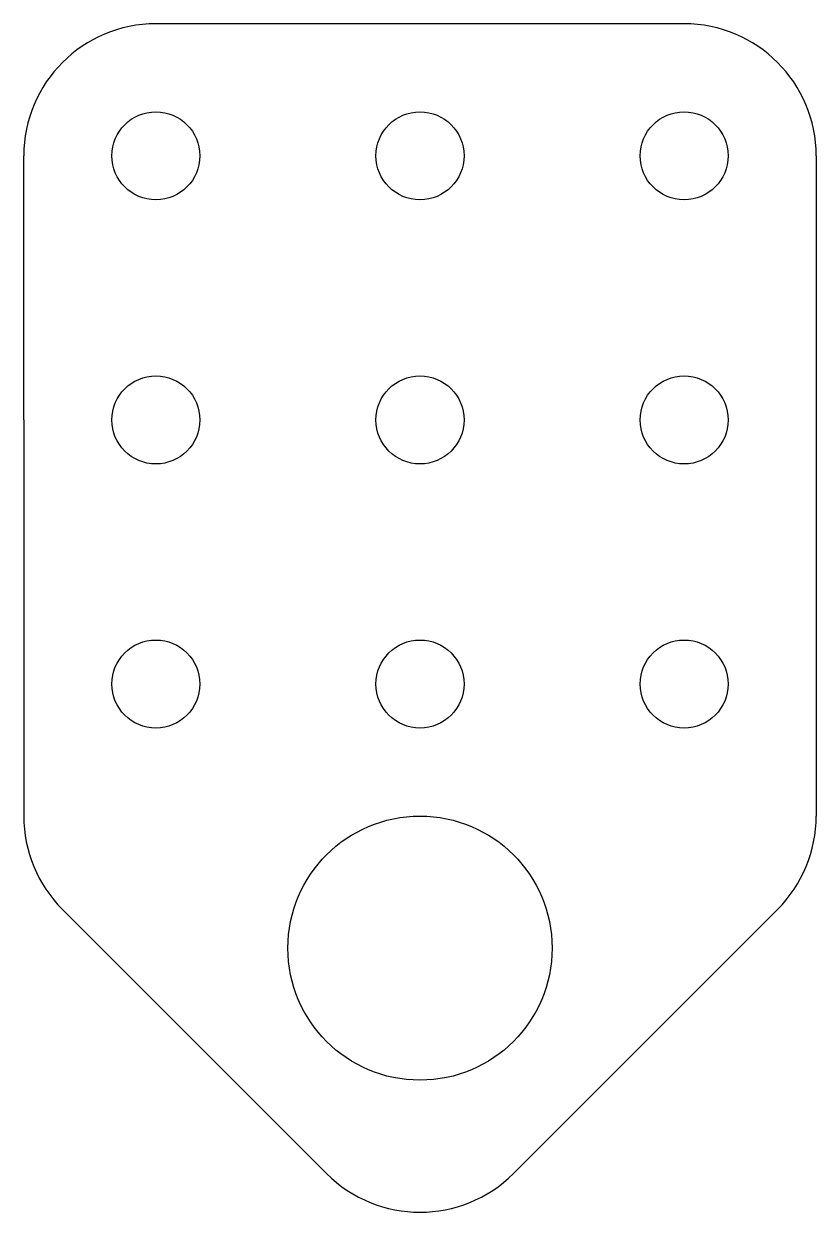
# Model space of a CAD drawing. Header units: millimetres. Extents: x 174.2 to 201.2, y 186.2 to 226.7.
import ezdxf

# ---------------------------------------------------------------- set-up
doc = ezdxf.new("R2010")
doc.units = ezdxf.units.MM
doc.layers.add('Default', color=7, linetype='Continuous')

msp = doc.modelspace()

# ---------------------------------------------------------------- linework, layer by layer
at = {"layer": 'Default', "color": 7, "linetype": 'Continuous'}
for p, q in [((196.727, 226.679), (178.727, 226.679)), ((174.227, 213.179), (174.227, 222.179)), ((201.227, 222.179), (201.227, 199.679)), ((174.227, 213.179), (174.227, 199.679)), ((184.545, 187.497), (175.545, 196.497)), ((190.909, 187.497), (199.909, 196.497))]:
    msp.add_line(p, q, dxfattribs=at)
for centre, radius in [((178.727, 222.179), 1.5), ((187.727, 222.179), 1.5), ((196.727, 222.179), 1.5), ((178.727, 213.179), 1.5), ((187.727, 213.179), 1.5), ((196.727, 213.179), 1.5), ((178.727, 204.179), 1.5), ((187.727, 204.179), 1.5), ((196.727, 204.179), 1.5), ((187.727, 195.179), 4.5), ((187.727, 195.179), 4.5)]:
    msp.add_circle(centre, radius, dxfattribs=at)
for centre, start, end in [((178.727, 222.179), 90, 180), ((196.727, 222.179), 0, 90), ((178.727, 199.679), 180, 225), ((196.727, 199.679), 315, 360), ((187.727, 190.679), 225, 315)]:
    msp.add_arc(centre, 4.5, start, end, dxfattribs=at)

doc.saveas('drawing.dxf')
